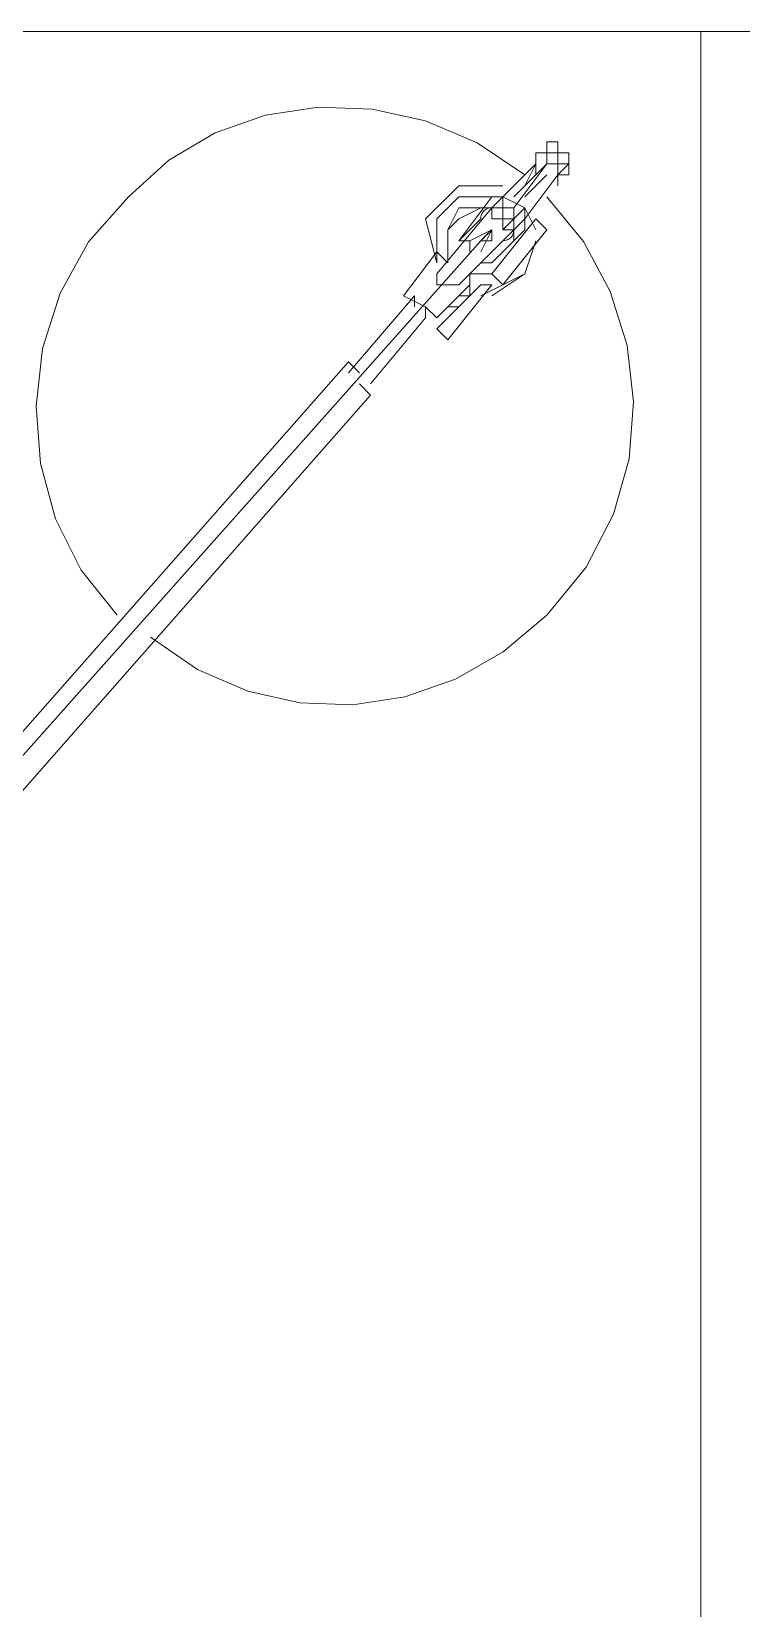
# Model space of a CAD drawing. Header units: millimetres. Extents: x 71769 to 78969, y 7991 to 11789.
# Drawn here: x 74100.2 to 74127.4, y 11259.5 to 11320.1 of the extents above; entities that cross this region are included whole.
import ezdxf

# ---------------------------------------------------------------- set-up
doc = ezdxf.new("R2010")
doc.units = ezdxf.units.MM
doc.header["$LTSCALE"] = 5
doc.header["$MEASUREMENT"] = 0
doc.linetypes.add('AUSGEZOGEN', pattern=[0])
doc.layers.add('204_180704_Marc Cain Einrichtung#Maßlinie 1_100', color=7, linetype='AUSGEZOGEN', lineweight=18)

msp = doc.modelspace()

# ---------------------------------------------------------------- linework, layer by layer
at = {"layer": '204_180704_Marc Cain Einrichtung#Maßlinie 1_100', "color": 251, "linetype": 'AUSGEZOGEN', "lineweight": 13, "true_color": 0x494949}
for p, q in [((74125.887, 11320.063), (74025.984, 11320.063)), ((74125.887, 11140.153), (74125.887, 11320.063)), ((74125.887, 11320.063), (74125.887, 11140.153)), ((74225.79, 11320.063), (74125.887, 11320.063))]:
    msp.add_line(p, q, dxfattribs=at)
at = {"layer": '204_180704_Marc Cain Einrichtung#Maßlinie 1_100', "color": 18, "linetype": 'AUSGEZOGEN', "lineweight": 13, "true_color": 0x000000}
for p, q in [((74119.961, 11315.406), (74119.961, 11315.406)), ((74117.844, 11313.29), (74119.537, 11314.983)), ((74119.961, 11314.983), (74118.691, 11313.29)), ((74118.691, 11313.713), (74119.961, 11314.983)), ((74120.384, 11314.56), (74119.114, 11312.867)), ((74119.114, 11313.713), (74119.961, 11314.56)), ((74119.537, 11314.983), (74119.537, 11314.983)), ((74119.537, 11314.983), (74119.537, 11314.983)), ((74119.537, 11314.983), (74119.537, 11314.983)), ((74119.961, 11314.983), (74119.961, 11314.983)), ((74119.961, 11314.56), (74119.961, 11314.56)), ((74120.384, 11314.56), (74120.384, 11314.56)), ((74120.384, 11314.137), (74120.384, 11314.56)), ((74120.384, 11314.56), (74120.384, 11314.56)), ((74120.807, 11314.983), (74120.807, 11314.56)), ((74119.114, 11314.137), (74119.114, 11314.137)), ((74116.574, 11312.02), (74117.844, 11313.713)), ((74117.844, 11313.713), (74118.267, 11313.713)), ((74118.267, 11313.29), (74118.267, 11313.713)), ((74119.114, 11313.713), (74119.114, 11313.713)), ((74115.727, 11310.75), (74117.844, 11313.29)), ((74117.421, 11312.867), (74116.574, 11312.02)), ((74117.844, 11312.867), (74117.844, 11313.29)), ((74117.844, 11313.29), (74117.844, 11313.29)), ((74117.844, 11310.75), (74119.537, 11312.867)), ((74118.267, 11312.443), (74118.691, 11312.867)), ((74118.267, 11312.02), (74119.114, 11312.867)), ((74118.691, 11312.867), (74119.114, 11313.29)), ((74118.691, 11313.29), (74118.691, 11312.867)), ((74118.691, 11312.443), (74118.691, 11312.867)), ((74119.114, 11313.29), (74119.537, 11312.443)), ((74119.114, 11313.29), (74119.537, 11312.443)), ((74119.114, 11312.867), (74119.114, 11312.443)), ((74119.537, 11312.867), (74119.961, 11312.443)), ((74118.691, 11312.443), (74116.574, 11310.327)), ((74116.997, 11312.02), (74117.844, 11312.443)), ((74117.421, 11311.597), (74117.844, 11312.443)), ((74117.844, 11312.443), (74117.844, 11312.443)), ((74117.844, 11311.173), (74119.114, 11312.443)), ((74118.267, 11310.327), (74119.961, 11312.443)), ((74118.691, 11312.443), (74118.691, 11312.02)), ((74118.691, 11312.443), (74118.691, 11312.02)), ((74114.457, 11309.903), (74115.727, 11311.597)), ((74115.727, 11311.597), (74116.151, 11311.173)), ((74116.997, 11312.02), (74116.574, 11312.02)), ((74116.574, 11312.02), (74116.574, 11312.02)), ((74116.574, 11312.02), (74116.574, 11312.02)), ((74116.997, 11311.597), (74116.997, 11312.02)), ((74117.421, 11312.02), (74117.421, 11312.02)), ((74117.421, 11311.173), (74118.267, 11312.02)), ((74117.421, 11312.02), (74117.421, 11312.02)), ((74117.421, 11311.597), (74117.421, 11311.597)), ((74118.267, 11312.02), (74118.267, 11312.02)), ((74118.267, 11311.597), (74118.267, 11311.597)), ((74118.691, 11312.02), (74118.691, 11312.02)), ((74117.844, 11311.173), (74117.421, 11311.173)), ((74117.421, 11311.173), (74117.421, 11311.173)), ((74117.421, 11311.173), (74117.421, 11311.173)), ((74115.727, 11308.633), (74117.421, 11310.327)), ((74115.727, 11309.057), (74116.997, 11310.327)), ((74116.151, 11308.21), (74117.844, 11310.327)), ((74116.997, 11310.75), (74116.997, 11310.327)), ((74117.844, 11310.75), (74116.997, 11310.75)), ((74117.844, 11310.75), (74116.997, 11310.75)), ((74116.997, 11309.903), (74116.997, 11310.327)), ((74117.421, 11310.327), (74117.844, 11310.327)), ((74118.267, 11310.327), (74117.844, 11310.75)), ((74112.341, 11306.94), (74114.881, 11309.903)), ((74114.881, 11309.903), (74114.881, 11309.48)), ((74116.574, 11309.903), (74116.997, 11309.903)), ((74116.997, 11309.903), (74116.574, 11309.903)), ((74115.304, 11309.48), (74115.304, 11309.057)), ((74116.574, 11309.48), (74116.151, 11309.48)), ((74115.304, 11309.057), (74113.188, 11306.517)), ((74116.151, 11308.21), (74115.727, 11308.633)), ((74093.292, 11285.774), (74112.341, 11307.363)), ((74112.341, 11307.363), (74112.764, 11306.94)), ((74113.188, 11306.094), (74094.562, 11284.928)), ((74112.764, 11306.517), (74113.188, 11306.094))]:
    msp.add_line(p, q, dxfattribs=at)
for points in [[(74103.451, 11297.627), (74102.063, 11299.36), (74101.077, 11301.331), (74100.497, 11303.461), (74100.329, 11305.67), (74100.578, 11307.879), (74101.249, 11310.009), (74102.346, 11311.98), (74103.875, 11313.713), (74105.432, 11315.121), (74107.208, 11316.167), (74109.143, 11316.846), (74111.177, 11317.153), (74113.25, 11317.082), (74115.304, 11316.63), (74117.278, 11315.791), (74119.114, 11314.56)], [(74119.961, 11315.406), (74119.961, 11315.83), (74120.172, 11315.83), (74120.384, 11315.83), (74120.384, 11315.724), (74120.384, 11315.618), (74120.384, 11315.406), (74120.807, 11315.406)], [(74119.961, 11315.406), (74119.961, 11315.83), (74120.172, 11315.83), (74120.384, 11315.83), (74120.384, 11315.724), (74120.384, 11315.618), (74120.384, 11315.406), (74120.807, 11315.406), (74120.807, 11315.301), (74120.807, 11315.195), (74120.807, 11315.089), (74120.807, 11315.063), (74120.807, 11315.036), (74120.807, 11315.01), (74120.807, 11314.983)], [(74119.114, 11314.137), (74119.537, 11314.983), (74119.537, 11315.406)], [(74119.537, 11314.983), (74119.537, 11315.036), (74119.537, 11315.089), (74119.537, 11315.142), (74119.537, 11315.195), (74119.537, 11315.248), (74119.537, 11315.301), (74119.537, 11315.354), (74119.537, 11315.406), (74119.643, 11315.406), (74119.749, 11315.406), (74119.961, 11315.406)], [(74119.537, 11314.983), (74119.537, 11315.036), (74119.537, 11315.089), (74119.537, 11315.142), (74119.537, 11315.195), (74119.537, 11315.248), (74119.537, 11315.301), (74119.537, 11315.354), (74119.537, 11315.406), (74119.643, 11315.406), (74119.749, 11315.406), (74119.961, 11315.406)], [(74119.961, 11315.406), (74119.961, 11315.301), (74119.961, 11315.195), (74119.961, 11315.089), (74119.961, 11315.054), (74119.961, 11315.018), (74119.961, 11314.983)], [(74119.961, 11315.406), (74119.961, 11315.301), (74119.961, 11315.195), (74119.961, 11315.089), (74119.961, 11315.054), (74119.961, 11315.018), (74119.961, 11314.983)], [(74120.384, 11315.406), (74120.807, 11315.406), (74120.807, 11315.265), (74120.807, 11315.124), (74120.807, 11314.983), (74120.384, 11314.983), (74120.384, 11315.089), (74120.384, 11315.195), (74120.384, 11315.301), (74120.384, 11315.406), (74120.172, 11315.406), (74119.961, 11315.406), (74120.384, 11315.406), (74120.454, 11315.406), (74120.525, 11315.406), (74120.596, 11315.406), (74120.666, 11315.406), (74120.737, 11315.406), (74120.807, 11315.406), (74120.807, 11315.301), (74120.807, 11315.195), (74120.807, 11314.983), (74120.384, 11314.983), (74120.384, 11315.089), (74120.384, 11315.195), (74120.384, 11315.301), (74120.384, 11315.406), (74120.172, 11315.406), (74119.961, 11315.406), (74120.031, 11315.406), (74120.102, 11315.406), (74120.172, 11315.406), (74120.243, 11315.406), (74120.313, 11315.406), (74120.384, 11315.406)], [(74120.807, 11315.406), (74120.807, 11315.301), (74120.807, 11315.195), (74120.807, 11315.089), (74120.807, 11315.063), (74120.807, 11315.036), (74120.807, 11315.01), (74120.807, 11314.983)], [(74119.537, 11314.983), (74119.537, 11314.842), (74119.537, 11314.701), (74119.537, 11314.56)], [(74119.537, 11314.983), (74119.537, 11314.842), (74119.537, 11314.701), (74119.537, 11314.56)], [(74119.961, 11314.983), (74120.384, 11314.983), (74120.384, 11314.56), (74120.525, 11314.701), (74120.666, 11314.842), (74120.737, 11314.913), (74120.807, 11314.983)], [(74119.961, 11314.983), (74120.384, 11314.983), (74120.384, 11314.56), (74120.525, 11314.701), (74120.666, 11314.842), (74120.737, 11314.913), (74120.807, 11314.983)], [(74120.807, 11314.56), (74120.384, 11314.56), (74120.384, 11314.507), (74120.384, 11314.454), (74120.384, 11314.401), (74120.384, 11314.348), (74120.384, 11314.295), (74120.384, 11314.242), (74120.384, 11314.189), (74120.384, 11314.137), (74120.384, 11314.348), (74120.384, 11314.56)], [(74120.807, 11314.56), (74120.384, 11314.56), (74120.384, 11314.507), (74120.384, 11314.454), (74120.384, 11314.401), (74120.384, 11314.348), (74120.384, 11314.295), (74120.384, 11314.242), (74120.384, 11314.189), (74120.384, 11314.137), (74120.384, 11314.348), (74120.384, 11314.56)], [(74115.727, 11311.173), (74115.304, 11312.867), (74116.574, 11314.137), (74118.267, 11314.137)], [(74119.961, 11313.713), (74121.367, 11311.998), (74122.401, 11310.069), (74123.049, 11307.991), (74123.294, 11305.829), (74123.123, 11303.647), (74122.52, 11301.51), (74121.471, 11299.482), (74119.961, 11297.627), (74118.281, 11296.219), (74116.448, 11295.173), (74114.506, 11294.494), (74112.5, 11294.188), (74110.473, 11294.258), (74108.472, 11294.71), (74106.539, 11295.549), (74104.721, 11296.781)], [(74115.727, 11311.173), (74115.727, 11312.867), (74116.574, 11313.713), (74118.267, 11313.713)], [(74118.267, 11313.713), (74119.114, 11313.29), (74119.114, 11312.867)], [(74116.151, 11311.173), (74116.151, 11312.443), (74116.574, 11313.29), (74117.844, 11313.29)], [(74116.151, 11311.597), (74116.151, 11312.443), (74116.574, 11312.867), (74117.421, 11313.29)], [(74117.421, 11312.867), (74117.422, 11312.885), (74117.427, 11312.933), (74117.443, 11313.001), (74117.474, 11313.078), (74117.524, 11313.156), (74117.599, 11313.224), (74117.704, 11313.272), (74117.844, 11313.29)], [(74117.844, 11313.29), (74117.95, 11313.29), (74118.056, 11313.29), (74118.162, 11313.29), (74118.214, 11313.29), (74118.267, 11313.29)], [(74117.844, 11313.29), (74117.95, 11313.29), (74118.056, 11313.29), (74118.162, 11313.29), (74118.214, 11313.29), (74118.267, 11313.29)], [(74118.267, 11313.29), (74118.229, 11313.29), (74118.19, 11313.29), (74118.152, 11313.29), (74118.113, 11313.29), (74118.075, 11313.29), (74118.036, 11313.29), (74117.998, 11313.29), (74117.959, 11313.29), (74117.921, 11313.29), (74117.883, 11313.29), (74117.844, 11313.29)], [(74117.844, 11313.29), (74117.844, 11312.867), (74117.985, 11312.867), (74118.126, 11312.867), (74118.267, 11312.867), (74118.267, 11312.443), (74118.408, 11312.443), (74118.55, 11312.443), (74118.691, 11312.443)], [(74117.844, 11313.29), (74117.844, 11312.867), (74117.985, 11312.867), (74118.126, 11312.867), (74118.267, 11312.867), (74118.267, 11312.443), (74118.408, 11312.443), (74118.55, 11312.443), (74118.691, 11312.443)], [(74118.267, 11313.29), (74118.408, 11313.29), (74118.55, 11313.29), (74118.691, 11313.29), (74118.691, 11313.219), (74118.691, 11313.149), (74118.691, 11313.008), (74118.691, 11312.937), (74118.691, 11312.867)], [(74118.267, 11313.29), (74118.408, 11313.29), (74118.55, 11313.29), (74118.691, 11313.29), (74118.691, 11313.219), (74118.691, 11313.149), (74118.691, 11313.008), (74118.691, 11312.937), (74118.691, 11312.867)], [(74118.691, 11312.867), (74118.267, 11312.867), (74118.267, 11312.937), (74118.267, 11313.008), (74118.267, 11313.078), (74118.267, 11313.149), (74118.267, 11313.219), (74118.267, 11313.255), (74118.267, 11313.29)], [(74118.691, 11312.867), (74118.267, 11312.867), (74118.267, 11312.937), (74118.267, 11313.008), (74118.267, 11313.078), (74118.267, 11313.149), (74118.267, 11313.219), (74118.267, 11313.243), (74118.267, 11313.266), (74118.267, 11313.29)], [(74118.267, 11313.29), (74118.479, 11313.29), (74118.509, 11313.29), (74118.539, 11313.29), (74118.57, 11313.29), (74118.6, 11313.29), (74118.63, 11313.29), (74118.66, 11313.29), (74118.691, 11313.29)], [(74118.267, 11313.29), (74118.479, 11313.29), (74118.509, 11313.29), (74118.539, 11313.29), (74118.57, 11313.29), (74118.6, 11313.29), (74118.63, 11313.29), (74118.66, 11313.29), (74118.691, 11313.29)], [(74118.691, 11313.29), (74118.691, 11313.205), (74118.691, 11313.121), (74118.691, 11313.036), (74118.691, 11312.951), (74118.691, 11312.867)], [(74118.691, 11313.29), (74118.691, 11313.205), (74118.691, 11313.121), (74118.691, 11313.036), (74118.691, 11312.951), (74118.691, 11312.867)], [(74118.691, 11312.443), (74118.691, 11312.584), (74118.691, 11312.725), (74118.691, 11312.773), (74118.691, 11312.82), (74118.691, 11312.867)], [(74118.691, 11312.443), (74118.691, 11312.584), (74118.691, 11312.725), (74118.691, 11312.773), (74118.691, 11312.82), (74118.691, 11312.867)], [(74117.844, 11312.443), (74117.821, 11312.42), (74117.797, 11312.396), (74117.773, 11312.373), (74117.75, 11312.349), (74117.726, 11312.326), (74117.703, 11312.302), (74117.679, 11312.279), (74117.656, 11312.255), (74117.632, 11312.232), (74117.609, 11312.208), (74117.585, 11312.185), (74117.562, 11312.161), (74117.538, 11312.138), (74117.515, 11312.114), (74117.491, 11312.091), (74117.468, 11312.067), (74117.444, 11312.043), (74117.432, 11312.032), (74117.421, 11312.02)], [(74117.844, 11312.443), (74117.632, 11312.232), (74117.421, 11312.02), (74117.632, 11312.02), (74117.844, 11312.02), (74117.844, 11312.232), (74117.844, 11312.443)], [(74117.421, 11312.02), (74117.844, 11312.02), (74117.844, 11312.232), (74117.844, 11312.443)], [(74118.691, 11312.443), (74118.672, 11312.304), (74118.625, 11312.199), (74118.557, 11312.123), (74118.479, 11312.073), (74118.401, 11312.042), (74118.333, 11312.027), (74118.286, 11312.021), (74118.267, 11312.02)], [(74093.292, 11284.928), (74117.421, 11312.02), (74093.292, 11284.928)], [(74119.537, 11312.02), (74119.114, 11310.75), (74117.421, 11309.903)], [(74119.537, 11312.02), (74119.114, 11310.75), (74117.844, 11309.903)], [(74116.574, 11310.327), (74116.151, 11310.327), (74116.01, 11310.327), (74115.869, 11310.327), (74115.727, 11310.327), (74115.727, 11310.538), (74115.727, 11310.75)], [(74116.151, 11310.327), (74115.727, 11310.327), (74115.727, 11310.538), (74115.727, 11310.75)], [(74116.574, 11310.327), (74116.433, 11310.327), (74116.292, 11310.327), (74116.151, 11310.327)], [(74115.727, 11309.057), (74115.304, 11309.48), (74114.457, 11309.903)]]:
    msp.add_lwpolyline(points, dxfattribs=at)

doc.saveas('drawing.dxf')
